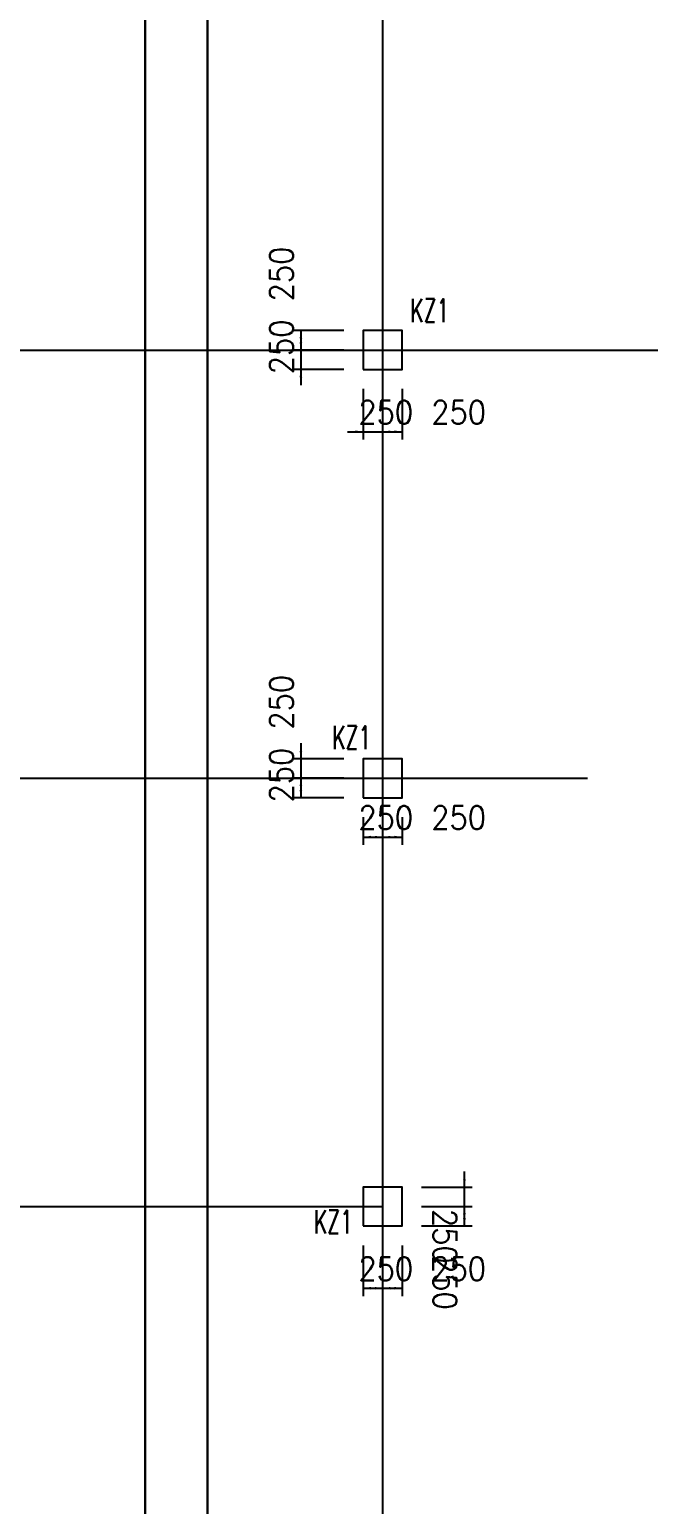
# Model space of a CAD drawing. Extents: x 387171 to 699106, y 11966 to 245688.
# Drawn here: x 574722 to 582673, y 175260 to 194205 of the extents above; entities that cross this region are included whole.
import ezdxf

# ---------------------------------------------------------------- set-up
doc = ezdxf.new("R2010")
doc.units = 0
doc.header["$LTSCALE"] = 100
doc.header["$MEASUREMENT"] = 0
for name, color, linetype in [('COLU', 7, 'Continuous'), ('DIM', 3, 'Continuous'), ('DOTE', 253, 'Continuous'), ('h后浇带', 51, 'Continuous'), ('NUM', 7, 'Continuous')]:
    doc.layers.add(name, color=color, linetype=linetype)
doc.styles.get("Standard").update_dxf_attribs({"font": 'standard'})
doc.dimstyles.get("Standard").update_dxf_attribs({"dimtxt": 300, "dimasz": 100, "dimexe": 100, "dimexo": 250, "dimgap": 100, "dimtad": 0, "dimtoh": 1, "dimdec": 0, "dimdsep": 46, "dimcen": 0.09, "dimclrt": 7, "dimadec": 0, "dimazin": 0, "dimtfac": 1, "dimtdec": 4, "dimtofl": 0, "dimtmove": 0, "dimatfit": 3, "dimfxl": 1, "dimtolj": 1, "dimtzin": 0, "dimarcsym": 0})

# ---------------------------------------------------------------- blocks, each defined once
blk = doc.blocks.new('*D543')
at = {"layer": 'DIM', "color": 0, "linetype": 'ByBlock', "lineweight": -2}
for p, q in [((578758, 190338), (578108, 190338)), ((578208, 190338), (578208, 190088)), ((578758, 190088), (578108, 190088))]:
    blk.add_line(p, q, dxfattribs=at)
for points in [[(578208, 190338), (578225, 190238), (578191, 190238)], [(578208, 190088), (578191, 190188), (578225, 190188)]]:
    blk.add_solid(points, dxfattribs=at)
at = {"layer": 'DIM', "color": 7, "linetype": 'Continuous', "lineweight": -2, "insert": (577958, 191064), "char_height": 300, "width": 566.67, "attachment_point": 5, "rotation": 90}
blk.add_mtext('250', dxfattribs=at)
blk = doc.blocks.new('*D1486')
at = {"layer": 'DIM', "color": 0, "linetype": 'ByBlock', "lineweight": -2}
for p, q in [((578208, 190288), (578208, 189638)), ((578758, 190088), (578108, 190088)), ((578758, 189838), (578108, 189838))]:
    blk.add_line(p, q, dxfattribs=at)
for points in [[(578208, 190088), (578191, 190188), (578225, 190188)], [(578208, 189838), (578225, 189738), (578191, 189738)]]:
    blk.add_solid(points, dxfattribs=at)
at = {"layer": 'DIM', "color": 7, "linetype": 'Continuous', "lineweight": -2, "insert": (577958, 190128), "char_height": 300, "width": 566.67, "attachment_point": 5, "rotation": 90}
blk.add_mtext('250', dxfattribs=at)
blk = doc.blocks.new('*D1075')
at = {"layer": 'DIM', "color": 0, "linetype": 'ByBlock', "lineweight": -2}
for p, q in [((579008, 189588), (579008, 188938)), ((579258, 189588), (579258, 188938)), ((578808, 189038), (579458, 189038))]:
    blk.add_line(p, q, dxfattribs=at)
for points in [[(579008, 189038), (578908, 189021), (578908, 189055)], [(579258, 189038), (579358, 189055), (579358, 189021)]]:
    blk.add_solid(points, dxfattribs=at)
at = {"layer": 'DIM', "color": 7, "linetype": 'Continuous', "lineweight": -2, "insert": (579298, 189288), "char_height": 300, "width": 566.67, "attachment_point": 5}
blk.add_mtext('250', dxfattribs=at)
blk = doc.blocks.new('*D2014')
at = {"layer": 'DIM', "color": 0, "linetype": 'ByBlock', "lineweight": -2}
for p, q in [((579258, 189588), (579258, 188938)), ((579508, 189588), (579508, 188938)), ((579258, 189038), (579508, 189038))]:
    blk.add_line(p, q, dxfattribs=at)
for points in [[(579258, 189038), (579358, 189055), (579358, 189021)], [(579508, 189038), (579408, 189021), (579408, 189055)]]:
    blk.add_solid(points, dxfattribs=at)
at = {"layer": 'DIM', "color": 7, "linetype": 'Continuous', "lineweight": -2, "insert": (580234, 189288), "char_height": 300, "width": 566.67, "attachment_point": 5}
blk.add_mtext('250', dxfattribs=at)
blk = doc.blocks.new('*D139')
at = {"layer": 'DIM', "color": 0, "linetype": 'ByBlock', "lineweight": -2}
for p, q in [((578208, 185038), (578208, 184388)), ((578758, 184838), (578108, 184838)), ((578758, 184588), (578108, 184588))]:
    blk.add_line(p, q, dxfattribs=at)
for points in [[(578208, 184838), (578191, 184938), (578225, 184938)], [(578208, 184588), (578225, 184488), (578191, 184488)]]:
    blk.add_solid(points, dxfattribs=at)
at = {"layer": 'DIM', "color": 7, "linetype": 'Continuous', "lineweight": -2, "insert": (577958, 185564), "char_height": 300, "width": 566.67, "attachment_point": 5, "rotation": 90}
blk.add_mtext('250', dxfattribs=at)
blk = doc.blocks.new('*D344')
at = {"layer": 'DIM', "color": 0, "linetype": 'ByBlock', "lineweight": -2}
for p, q in [((578758, 184588), (578108, 184588)), ((578208, 184588), (578208, 184338)), ((578758, 184338), (578108, 184338))]:
    blk.add_line(p, q, dxfattribs=at)
for points in [[(578208, 184588), (578225, 184488), (578191, 184488)], [(578208, 184338), (578191, 184438), (578225, 184438)]]:
    blk.add_solid(points, dxfattribs=at)
at = {"layer": 'DIM', "color": 7, "linetype": 'Continuous', "lineweight": -2, "insert": (577958, 184628), "char_height": 300, "width": 566.67, "attachment_point": 5, "rotation": 90}
blk.add_mtext('250', dxfattribs=at)
blk = doc.blocks.new('*D1238')
at = {"layer": 'DIM', "color": 0, "linetype": 'ByBlock', "lineweight": -2}
for p, q in [((579008, 184088), (579008, 183732)), ((579258, 184088), (579258, 183732)), ((579008, 183832), (579258, 183832))]:
    blk.add_line(p, q, dxfattribs=at)
for points in [[(579008, 183832), (579108, 183849), (579108, 183816)], [(579258, 183832), (579158, 183816), (579158, 183849)]]:
    blk.add_solid(points, dxfattribs=at)
at = {"layer": 'DIM', "color": 7, "linetype": 'Continuous', "lineweight": -2, "insert": (579298, 184082), "char_height": 300, "width": 566.67, "attachment_point": 5}
blk.add_mtext('250', dxfattribs=at)
blk = doc.blocks.new('*D853')
at = {"layer": 'DIM', "color": 0, "linetype": 'ByBlock', "lineweight": -2}
for p, q in [((579258, 184088), (579258, 183732)), ((579508, 184088), (579508, 183732)), ((579258, 183832), (579508, 183832))]:
    blk.add_line(p, q, dxfattribs=at)
for points in [[(579258, 183832), (579358, 183849), (579358, 183816)], [(579508, 183832), (579408, 183816), (579408, 183849)]]:
    blk.add_solid(points, dxfattribs=at)
at = {"layer": 'DIM', "color": 7, "linetype": 'Continuous', "lineweight": -2, "insert": (580234, 184082), "char_height": 300, "width": 566.67, "attachment_point": 5}
blk.add_mtext('250', dxfattribs=at)
blk = doc.blocks.new('*D1931')
at = {"layer": 'DIM', "color": 0, "linetype": 'ByBlock', "lineweight": -2}
for p, q in [((579008, 178588), (579008, 177938)), ((579258, 178588), (579258, 177938)), ((579008, 178038), (579258, 178038))]:
    blk.add_line(p, q, dxfattribs=at)
for points in [[(579008, 178038), (579108, 178055), (579108, 178021)], [(579258, 178038), (579158, 178021), (579158, 178055)]]:
    blk.add_solid(points, dxfattribs=at)
at = {"layer": 'DIM', "color": 7, "linetype": 'Continuous', "lineweight": -2, "insert": (579298, 178288), "char_height": 300, "width": 566.67, "attachment_point": 5}
blk.add_mtext('250', dxfattribs=at)
blk = doc.blocks.new('*D2127')
at = {"layer": 'DIM', "color": 0, "linetype": 'ByBlock', "lineweight": -2}
for p, q in [((579258, 178588), (579258, 177938)), ((579508, 178588), (579508, 177938)), ((579258, 178038), (579508, 178038))]:
    blk.add_line(p, q, dxfattribs=at)
for points in [[(579258, 178038), (579358, 178055), (579358, 178021)], [(579508, 178038), (579408, 178021), (579408, 178055)]]:
    blk.add_solid(points, dxfattribs=at)
at = {"layer": 'DIM', "color": 7, "linetype": 'Continuous', "lineweight": -2, "insert": (580234, 178288), "char_height": 300, "width": 566.67, "attachment_point": 5}
blk.add_mtext('250', dxfattribs=at)
blk = doc.blocks.new('*D2894')
at = {"layer": 'DIM', "color": 0, "linetype": 'ByBlock', "lineweight": -2}
for p, q in [((579758, 179088), (580408, 179088)), ((580308, 178838), (580308, 179088)), ((579758, 178838), (580408, 178838))]:
    blk.add_line(p, q, dxfattribs=at)
for points in [[(580308, 179088), (580325, 178988), (580291, 178988)], [(580308, 178838), (580291, 178938), (580325, 178938)]]:
    blk.add_solid(points, dxfattribs=at)
at = {"layer": 'DIM', "color": 7, "linetype": 'Continuous', "lineweight": -2, "insert": (580058, 178112), "char_height": 300, "width": 566.67, "attachment_point": 5, "rotation": 270}
blk.add_mtext('250', dxfattribs=at)
blk = doc.blocks.new('*D2645')
at = {"layer": 'DIM', "color": 0, "linetype": 'ByBlock', "lineweight": -2}
for p, q in [((580308, 178888), (580308, 179538)), ((579758, 179338), (580408, 179338)), ((579758, 179088), (580408, 179088))]:
    blk.add_line(p, q, dxfattribs=at)
for points in [[(580308, 179338), (580291, 179438), (580325, 179438)], [(580308, 179088), (580325, 178988), (580291, 178988)]]:
    blk.add_solid(points, dxfattribs=at)
at = {"layer": 'DIM', "color": 7, "linetype": 'Continuous', "lineweight": -2, "insert": (580058, 178705), "char_height": 300, "width": 566.67, "attachment_point": 5, "rotation": 270}
blk.add_mtext('250', dxfattribs=at)
blk = doc.blocks.new('后浇带现场')
at = {"color": 6, "lineweight": 30}
for points in [[(760007, 730049), (760007, 673430), (717757, 673430), (717757, 730049)], [(759207, 730049), (759207, 674230), (718557, 674230), (718557, 730049)]]:
    blk.add_lwpolyline(points, dxfattribs=at)
at = {"layer": 'h后浇带', "color": 1}
for p, q in [((759207, 651530), (759207, 730049)), ((760007, 730049), (760007, 651530))]:
    blk.add_line(p, q, dxfattribs=at)

msp = doc.modelspace()

# ---------------------------------------------------------------- linework, layer by layer
at = {"layer": 'COLU'}
for points in [[(579008.1, 189837.9), (579508.1, 189837.9), (579508.1, 190337.9), (579008.1, 190337.9)], [(579008.1, 184337.9), (579508.1, 184337.9), (579508.1, 184837.9), (579008.1, 184837.9)], [(579008.1, 178837.9), (579508.1, 178837.9), (579508.1, 179337.9), (579008.1, 179337.9)]]:
    msp.add_lwpolyline(points, close=True, dxfattribs=at)
at = {"layer": 'DOTE'}
for p, q in [((579258.1, 213087.9), (579258.1, 100087.9)), ((534043.3, 190087.9), (664518.6, 190087.9)), ((534043.3, 184587.9), (581889.7, 184587.9)), ((517702.3, 179087.9), (579258.1, 179087.9))]:
    msp.add_line(p, q, dxfattribs=at)

# ---------------------------------------------------------------- block references
at = {"color": 3, "lineweight": 30}
msp.add_blockref('后浇带现场', (-182998.7, -527042.1), dxfattribs=at)

# ---------------------------------------------------------------- texts
at = {"layer": 'NUM', "color": 200, "width": 0.7}
for p in [(579614.1, 190444), (578611.1, 184959.9), (578375.4, 178740.3)]:
    msp.add_text('KZ1', height=300, dxfattribs=at).set_placement(p)

# ---------------------------------------------------------------- dimensions: what is measured, and where the dimension line sits
at = {"layer": 'DIM', "color": 200}
for p1, p2, distance, picture, middle in [((579008.1, 190337.9), (579008.1, 190087.9), -800, '*D543', (577958.1, 190556)), ((579008.1, 190087.9), (579008.1, 189837.9), -800, '*D1486', (577958.1, 189619.9)), ((579008.1, 189837.9), (579258.1, 189837.9), -800, '*D1075', (578790, 189287.9)), ((579258.1, 189837.9), (579508.1, 189837.9), -800, '*D2014', (579726.1, 189287.9)), ((579008.1, 184837.9), (579008.1, 184587.9), -800, '*D139', (577958.1, 185056)), ((579008.1, 184587.9), (579008.1, 184337.9), -800, '*D344', (577958.1, 184119.9)), ((579008.1, 184337.9), (579258.1, 184337.9), -505.7, '*D1238', (578790, 184082.2)), ((579258.1, 184337.9), (579508.1, 184337.9), -505.7, '*D853', (579726.1, 184082.2)), ((579508.1, 179087.9), (579508.1, 179337.9), -800, '*D2645', (580058.1, 179212.9)), ((579508.1, 178837.9), (579508.1, 179087.9), -800, '*D2894', (580058.1, 178619.9)), ((579008.1, 178837.9), (579258.1, 178837.9), -800, '*D1931', (578790, 178287.9)), ((579258.1, 178837.9), (579508.1, 178837.9), -800, '*D2127', (579726.1, 178287.9))]:
    dim = msp.add_aligned_dim(p1=p1, p2=p2, distance=distance, dimstyle='Standard', dxfattribs=at)
    dim.commit()
    dim.dimension.update_dxf_attribs({"geometry": picture, "text_midpoint": middle})

doc.saveas('drawing.dxf')
